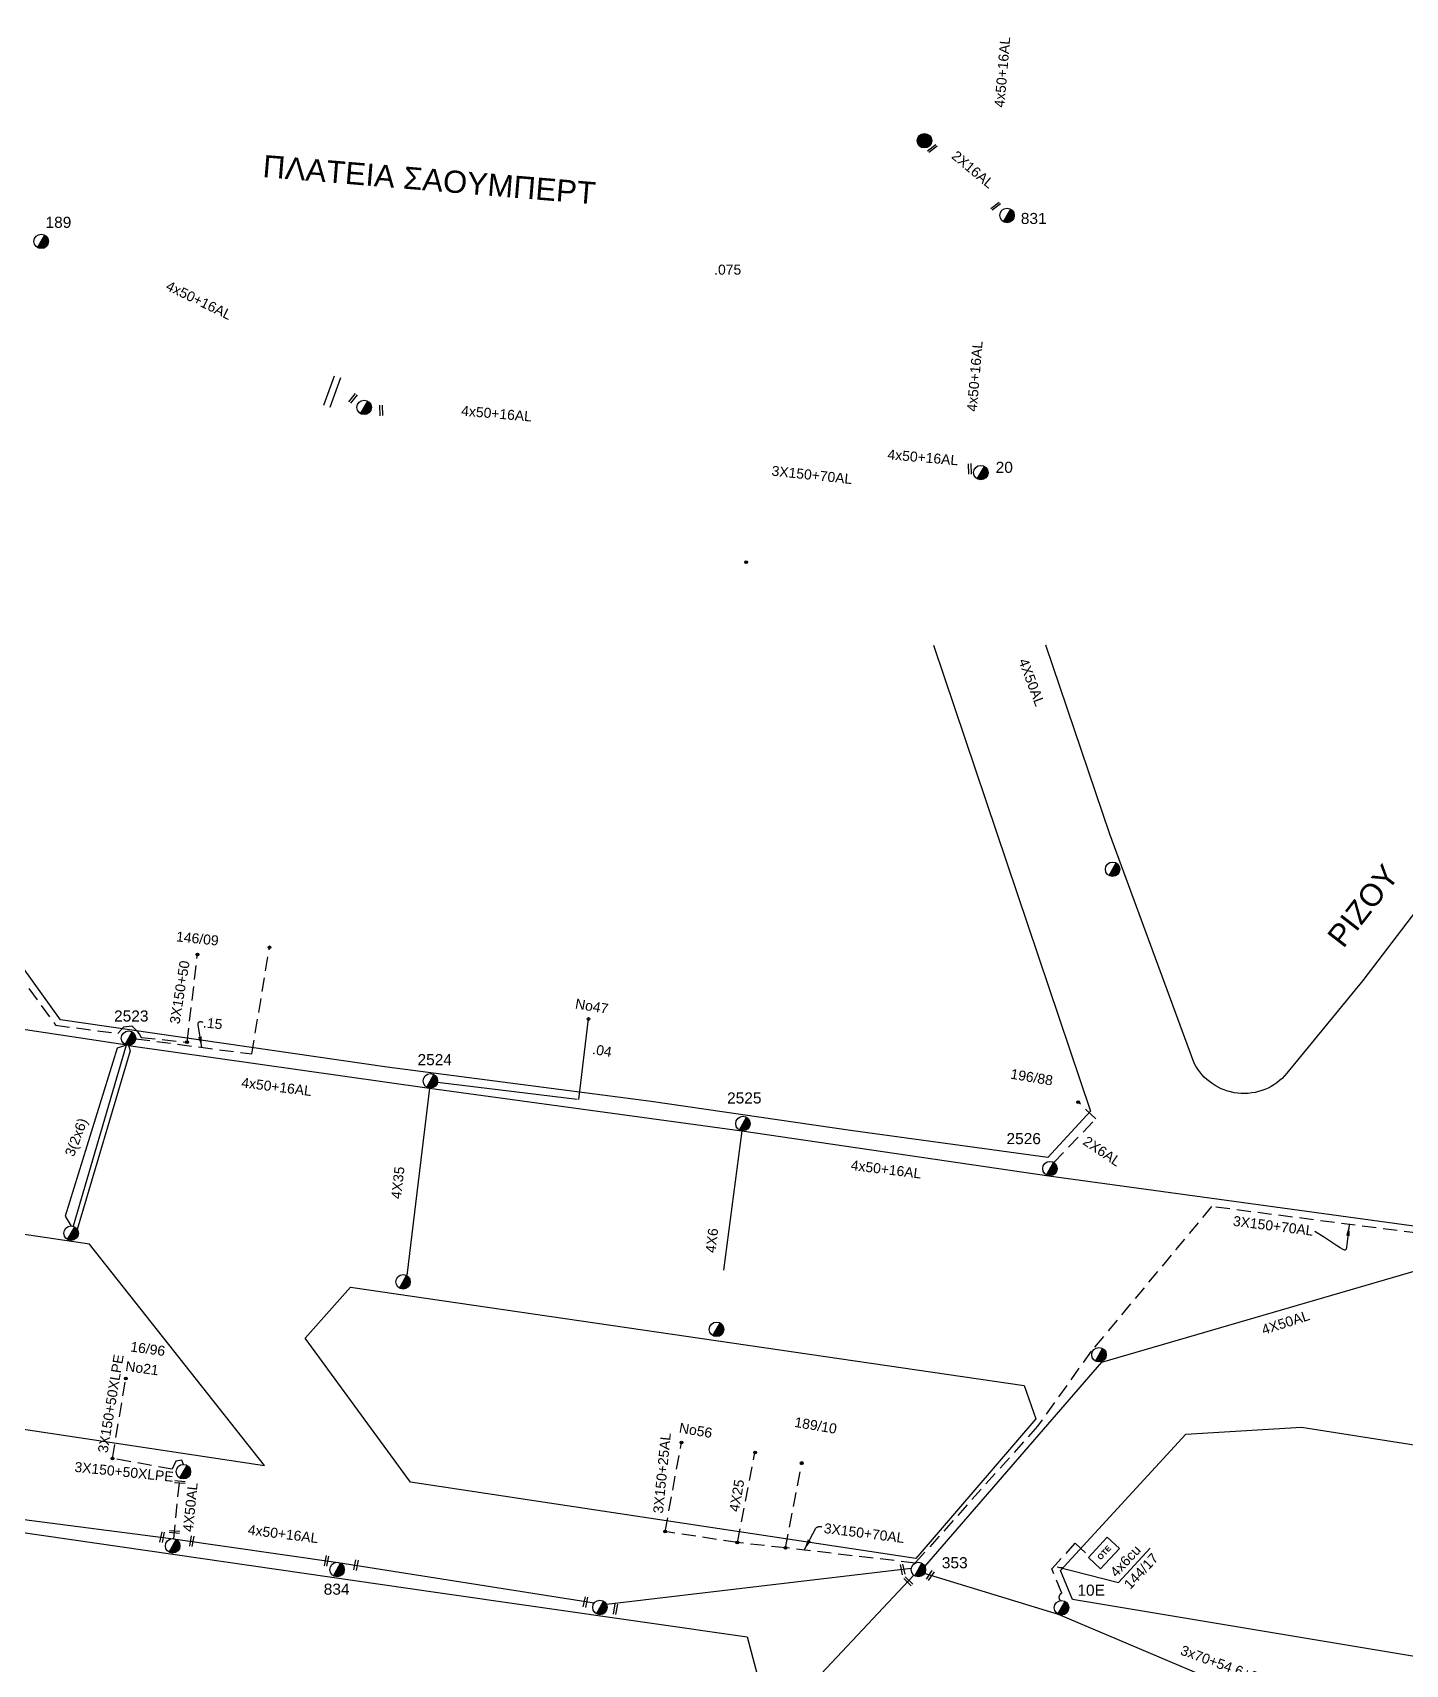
# Model space of a CAD drawing. Header units: millimetres. Extents: x 738 to 2138, y 37 to 533.
# Drawn here: x 1440.7 to 1564.6, y 196.2 to 343.5 of the extents above; entities that cross this region are included whole.
import ezdxf

# ---------------------------------------------------------------- set-up
doc = ezdxf.new("R2010")
doc.units = ezdxf.units.MM
doc.linetypes.add('DASHED', pattern=[19.05, 12.7, -6.35])
for name, color, linetype in [('Pillar OTE', 7, 'Continuous'), ('Άγνωστα', 7, 'Continuous'), ('Γυμνά εναέρια ΧΤ (1Φ)   2x16AL', 7, 'Continuous'), ('Γυμνά εναέρια ΧΤ (1Φ)   2x16CU', 7, 'Continuous'), ('Γυμνά εναέρια ΧΤ και ΦΟΠ (3Φ)   4x50+16AL', 7, 'Continuous'), ('Επιγραφές - Σχήματα', 7, 'Continuous'), ('Καλώδια ΧΤ   2x6AL', 7, 'DASHED'), ('Καλώδια ΧΤ   3x150+50AL XLPE', 7, 'DASHED'), ('Καλώδια ΧΤ   3x150+70 AL', 7, 'DASHED'), ('Καλώδια ΧΤ   4x50AL', 7, 'DASHED'), ('Μηχανική τομή', 7, 'Continuous'), ('Στύλος Ξύλινος', 7, 'Continuous'), ('Στύλος Ξύλινος @ 1', 7, 'Continuous'), ('Στύλος ΦΜ', 7, 'Continuous'), ('Στύλος ΦΜ @ 1', 7, 'Continuous'), ('Συνδέσεις', 7, 'Continuous'), ('Συνεστραμμένα ΧΤ   3x70+54.6+25 AL', 7, 'SYN_LINE'), ('Τομή', 7, 'Continuous'), ('Υπόβαθρο ΔΕΗ', 7, 'Continuous'), ('Υπόγεια Καλώδια Δικτύου ΧΤ   .04', 7, 'DASHED'), ('Υπόγεια Καλώδια Δικτύου ΧΤ   .15', 7, 'DASHED'), ('Υπόγεια καλώδια Παροχών ΧΤ   .075', 7, 'DASHED'), ('Υπόγεια καλώδια Παροχών ΧΤ   4x25', 7, 'DASHED'), ('Υπόγεια καλώδια Παροχών ΧΤ   4x50AL', 7, 'DASHED'), ('Υπόγεια καλώδια Παροχών ΧΤ   4x6', 7, 'DASHED')]:
    doc.layers.add(name, color=color, linetype=linetype)
doc.styles.add('arial', font='arial.ttf')
doc.styles.get("Standard").update_dxf_attribs({"font": 'arial.ttf'})
doc.linetypes.add('SYN_LINE', pattern='A,0.5,-0.0001,["/\\/\\/\\/",Standard,S=0.1,R=0,X=0,Y=-0.05],-0.25', length=0.7501)
doc.dimstyles.new('ISO-25', dxfattribs={"dimtxt": 2.5, "dimasz": 2.5, "dimexe": 1.25, "dimexo": 0.625, "dimtad": 1, "dimtxsty": 'Standard', "dimcen": 2.5, "dimadec": 0, "dimazin": 0, "dimtfac": 1, "dimtmove": 0, "dimatfit": 3, "dimfxl": 1, "dimarcsym": 0})

# ---------------------------------------------------------------- blocks, each defined once
blk = doc.blocks.new('ΥΠΑΡΧΩΝ ΤΣΙΜΕΝΤΕΝΙΟΣ ΣΤΥΛΟΣ')
at = {"layer": 'Στύλος ΦΜ'}
blk.add_hatch(color=7, dxfattribs=at).paths.add_polyline_path([(-1.29, -2.28, 0.574793), (2.62, 0, 0.268822), (1.3, 2.27)])
blk.add_line((-1.29, -2.28), (1.3, 2.27), dxfattribs=at)
blk.add_circle((0, 0), 2.62, dxfattribs=at)
at = {"layer": 'Στύλος ΦΜ', "flags": 4}
for tag, p in [('ΑΡΙΘΜΟΣ', (-4.68, 8.05)), ('ΤΥΠΟΣ', (-4.91, 3.03))]:
    blk.add_attdef(tag, p, '', height=4, dxfattribs=at)
blk = doc.blocks.new('ΜΗΧΑΝΙΚΗ ΤΟΜΗ')
at = {"layer": 'Μηχανική τομή', "ltscale": 40}
for p, q in [((-1.89, 0.78), (1.89, 0.78)), ((1.89, 0), (-1.89, 0))]:
    blk.add_line(p, q, dxfattribs=at)
blk = doc.blocks.new('_ΣΥΝΔΕΣΗ')
at = {"layer": 'Συνδέσεις', "linetype": 'SYN_LINE', "ltscale": 40}
blk.add_hatch(color=256, dxfattribs=at).paths.add_polyline_path([(-116.75, 2339.64, 1), (-117.75, 2339.64, 1)])
at = {"layer": 'Συνδέσεις'}
blk.add_circle((-117.25, 2339.64), 0.5, dxfattribs=at)
blk = doc.blocks.new('ΥΠΑΡΧΩΝ ΞΥΛΙΝΟΣ ΣΤΥΛΟΣ')
at = {"layer": 'Στύλος Ξύλινος'}
h = blk.add_hatch(color=7, dxfattribs=at)
h.paths.add_polyline_path([(-2.62, 0, 0.270008), (-1.29, -2.28), (1.3, 2.27, 0.576266)])
h.paths.add_polyline_path([(-1.29, -2.28, 0.574793), (2.62, 0, 0.268822), (1.3, 2.27)])
at = {"layer": 'Στύλος Ξύλινος', "color": 7}
blk.add_line((-1.29, -2.28), (1.3, 2.27), dxfattribs=at)
blk.add_circle((0, 0), 2.62, dxfattribs=at)
at = {"layer": 'Στύλος Ξύλινος', "flags": 4}
for tag, p in [('ΑΡΙΘΜΟΣ', (-4.91, 8.6)), ('ΤΥΠΟΣ', (-4.85, 3.39))]:
    blk.add_attdef(tag, p, '', height=4, dxfattribs=at)
blk = doc.blocks.new('ΤΟΜΗ')
at = {"layer": 'Τομή', "ltscale": 40}
for p, q in [((-5.68, 0), (5.68, 0)), ((5.68, -2.33), (-5.68, -2.33))]:
    blk.add_line(p, q, dxfattribs=at)
blk = doc.blocks.new('PILLAR ΟΤΕ')
at = {"layer": 'Pillar OTE', "ltscale": 40}
blk.add_lwpolyline([(-3.31, 2.02), (3.39, 2.02), (3.39, -1.99), (-3.31, -1.99)], close=True, dxfattribs=at)
at = {"layer": 'Pillar OTE', "insert": (-1.81, 0.71), "char_height": 1.3575, "width": 109.961, "attachment_point": 1}
blk.add_mtext('{\\fArial|b1|i0|c161|p34;OTE}', dxfattribs=at)

msp = doc.modelspace()

# ---------------------------------------------------------------- linework, layer by layer
at = {"layer": 'Άγνωστα', "color": 6, "linetype": 'DASHED', "ltscale": 0.1}
for points in [[(1431.62, 268.21), (1431.61, 267.85), (1432.18, 267.57), (1432.45, 267.94), (1442.74, 253.86), (1448.36, 253.12), (1448.89, 253.72), (1449.63, 253.8), (1450.07, 253.35), (1450.31, 253.02), (1450.48, 252.76), (1454.61, 252.32)], [(1454.61, 252.32), (1455.55, 260.25)]]:
    msp.add_lwpolyline(points, dxfattribs=at)
at = {"layer": 'Άγνωστα', "color": 2}
for points in [[(1449.12, 252.06), (1448.31, 251.8), (1443.6, 236.61), (1444.14, 235.73)], [(1449.12, 252.06), (1444.32, 235.71)], [(1449.33, 252.03), (1449.46, 251.56), (1444.7, 235.42)], [(1476.49, 248.18), (1474.44, 231.26)]]:
    msp.add_lwpolyline(points, dxfattribs=at)
at = {"layer": 'Άγνωστα', "color": 30, "linetype": 'DASHED', "ltscale": 0.1}
for points in [[(1497.78, 208.14), (1499.25, 216.18)], [(1508.65, 206.67), (1510.11, 214.32)]]:
    msp.add_lwpolyline(points, dxfattribs=at)
at = {"layer": 'Γυμνά εναέρια ΧΤ (1Φ)   2x16AL', "color": 5, "const_width": 0.0000003}
msp.add_lwpolyline([(1521.63, 333.24), (1528.1, 327.33)], dxfattribs=at)
at = {"layer": 'Γυμνά εναέρια ΧΤ (1Φ)   2x16CU', "color": 2}
msp.add_lwpolyline([(1421.46, 256.26), (1449, 252.12)], dxfattribs=at)
at = {"layer": 'Γυμνά εναέρια ΧΤ και ΦΟΠ (3Φ)   4x50+16AL', "color": 6, "ltscale": 0.1, "const_width": 0.0000003}
msp.add_lwpolyline([(1377.33, 350.25), (1405.46, 329.18), (1441.56, 325.27), (1470.16, 310.13)], dxfattribs=at)
at = {"layer": 'Γυμνά εναέρια ΧΤ και ΦΟΠ (3Φ)   4x50+16AL', "color": 5, "const_width": 0.0000003}
for points in [[(1526.05, 304.36), (1528, 326.97), (1529.96, 349.6)], [(1471.23, 309.46), (1525.7, 304.05)], [(1526.23, 303.1), (1537.97, 268.56)], [(1538.62, 267.45), (1566.54, 246.71)]]:
    msp.add_lwpolyline(points, dxfattribs=at)
at = {"layer": 'Γυμνά εναέρια ΧΤ και ΦΟΠ (3Φ)   4x50+16AL', "color": 2}
msp.add_lwpolyline([(1449.33, 252.03), (1476.49, 248.18), (1504.71, 244.33), (1532.43, 240.25), (1573.96, 234.56)], dxfattribs=at)
at = {"layer": 'Γυμνά εναέρια ΧΤ και ΦΟΠ (3Φ)   4x50+16AL', "color": 30}
for points in [[(1435.46, 209.79), (1453.39, 207.5), (1468.24, 205.36), (1491.37, 201.7)], [(1492.48, 201.58), (1520, 204.84)]]:
    msp.add_lwpolyline(points, dxfattribs=at)
at = {"layer": 'Γυμνά εναέρια ΧΤ και ΦΟΠ (3Φ)   4x50+16AL', "color": 62}
msp.add_lwpolyline([(1520.23, 204.2), (1495.19, 177.53), (1495, 177.23), (1494.77, 177.1), (1494.6, 177.07), (1470.68, 151.11)], dxfattribs=at)
at = {"layer": 'Επιγραφές - Σχήματα'}
for points in [[(1455.6, 253.88), (1455.6, 253.94), (1455.6, 253.99), (1455.61, 254.03), (1455.62, 254.06), (1455.63, 254.09), (1455.65, 254.11), (1455.67, 254.13), (1455.69, 254.15), (1455.72, 254.16), (1455.74, 254.17), (1455.77, 254.18), (1455.81, 254.18), (1455.85, 254.18), (1455.9, 254.17), (1455.96, 254.15), (1456.03, 254.13)], [(1559.31, 233.78), (1559.29, 233.73), (1559.28, 233.68), (1559.26, 233.65), (1559.24, 233.62), (1559.21, 233.59), (1559.19, 233.58), (1559.17, 233.56), (1559.14, 233.55), (1559.11, 233.55), (1559.05, 233.57), (1558.93, 233.63), (1558.73, 233.75), (1558.4, 233.96), (1557.94, 234.26), (1557.3, 234.68), (1556.45, 235.24)], [(1511.38, 208.45), (1511.42, 208.49), (1511.45, 208.52), (1511.49, 208.54), (1511.52, 208.56), (1511.56, 208.57), (1511.59, 208.58), (1511.62, 208.59), (1511.65, 208.59), (1511.69, 208.6), (1511.72, 208.6), (1511.75, 208.6), (1511.78, 208.59), (1511.82, 208.59), (1511.85, 208.58), (1511.88, 208.57), (1511.92, 208.55)]]:
    msp.add_lwpolyline(points, dxfattribs=at)
at = {"layer": 'Καλώδια ΧΤ   2x6AL', "color": 2, "ltscale": 0.1}
msp.add_lwpolyline([(1532.88, 241.46), (1536.65, 245.41), (1535.07, 246.92)], dxfattribs=at)
at = {"layer": 'Καλώδια ΧΤ   3x150+50AL XLPE', "color": 30, "linetype": 'DASHED', "ltscale": 0.1}
msp.add_lwpolyline([(1447.87, 214.75), (1449.09, 221.96)], dxfattribs=at)
at = {"layer": 'Καλώδια ΧΤ   3x150+50AL XLPE', "color": 30, "ltscale": 0.1}
msp.add_lwpolyline([(1454.28, 214.2), (1454.14, 214.58), (1453.59, 214.5), (1453.28, 213.77), (1447.87, 214.75)], dxfattribs=at)
at = {"layer": 'Καλώδια ΧΤ   3x150+70 AL', "color": 5, "ltscale": 0.1, "const_width": 0.0000003}
msp.add_lwpolyline([(1525.69, 303.49), (1505.62, 305.56), (1505.09, 295.66)], dxfattribs=at)
at = {"layer": 'Καλώδια ΧΤ   3x150+70 AL', "color": 30, "ltscale": 0.1}
msp.add_lwpolyline([(1575.6, 233.91, -0.646882), (1573.32, 234.1), (1547.11, 237.48), (1536.25, 224.43), (1531.4, 217.65), (1520.35, 205.3), (1508.65, 206.67)], format="xyb", dxfattribs=at)
msp.add_lwpolyline([(1508.65, 206.67), (1504.3, 207.14), (1497.78, 208.14)], dxfattribs=at)
at = {"layer": 'Καλώδια ΧΤ   4x50AL', "color": 62, "linetype": 'Continuous', "ltscale": 0.1}
msp.add_lwpolyline([(1521.23, 204.99), (1537.2, 223.43), (1574.21, 234.21)], dxfattribs=at)
at = {"layer": 'Συνεστραμμένα ΧΤ   3x70+54.6+25 AL', "color": 62, "ltscale": 10}
msp.add_lwpolyline([(1520.56, 204.58), (1533.25, 200.69), (1560.54, 189.13)], dxfattribs=at)
at = {"layer": 'Υπόβαθρο ΔΕΗ', "ltscale": 0.1, "const_width": 0.0000003}
for points in [[(1532.16, 288.16), (1527.08, 303.4), (1531.19, 350.06), (1573, 397.61, -0.695517), (1580.09, 396.9), (1582.99, 389.53), (1586.65, 380.21), (1589.12, 371.98), (1592.16, 354.99), (1592.39, 343.09), (1591.77, 325.52), (1589.84, 315.56), (1584.3, 296.81), (1578.86, 284.43)], [(1418.87, 288.16), (1395.06, 321.71, -0.628009), (1398.81, 328.58), (1441.99, 323.82), (1441.16, 311.25), (1516.68, 303.76), (1522.02, 288.16)]]:
    msp.add_lwpolyline(points, format="xyb", dxfattribs=at)
at = {"layer": 'Υπόβαθρο ΔΕΗ'}
for points in [[(1522.02, 288.16), (1536.18, 246.1), (1532.33, 241.9), (1514.5, 244.34), (1496.51, 246.97), (1472.69, 250.07), (1443.18, 254.35), (1418.87, 288.16)], [(1465.28, 225.61), (1469.38, 230.22), (1530.2, 221.34), (1531.26, 218.32), (1520.4, 205.72), (1474.79, 212.6), (1465.28, 225.61)], [(1433.88, 164.59), (1439.4, 208.12), (1476.84, 202.7), (1505.19, 198.64), (1506.93, 192.07), (1481.53, 164.59)], [(1538.72, 203.54), (1541.57, 206.64)]]:
    msp.add_lwpolyline(points, dxfattribs=at)
msp.add_lwpolyline([(1578.86, 284.43), (1571.33, 271.75), (1560.78, 257.89), (1553.92, 249.52, -0.53915), (1545.54, 250.44), (1537.92, 271.12), (1532.16, 288.16)], format="xyb", dxfattribs=at)
for points in [[(1335.27, 250.48, 1.025125), (1330.59, 233.87), (1345.98, 231.44), (1401.92, 223.11), (1461.6, 214.1), (1445.79, 234.08), (1432.17, 236.1), (1409.63, 239.5), (1386.37, 242.9), (1358.15, 247.02)], [(1656.43, 202.18, -0.48882), (1660.31, 194.55), (1652.86, 181.05), (1568.5, 196.35), (1534.57, 202.02), (1533.48, 204.63), (1544.78, 216.94), (1555.24, 217.58), (1603.39, 210.02), (1614.26, 208.6), (1635.4, 205.36)]]:
    msp.add_lwpolyline(points, format="xyb", close=True, dxfattribs=at)
at = {"layer": 'Υπόγεια Καλώδια Δικτύου ΧΤ   .04', "color": 2}
msp.add_lwpolyline([(1477.23, 248.71), (1489.99, 247.15), (1490.86, 254.42)], dxfattribs=at)
at = {"layer": 'Υπόγεια Καλώδια Δικτύου ΧΤ   .15', "color": 2, "ltscale": 0.1}
msp.add_lwpolyline([(1449.98, 252.64), (1460.46, 251.26), (1462.05, 260.89)], dxfattribs=at)
at = {"layer": 'Υπόγεια καλώδια Παροχών ΧΤ   4x25', "color": 30, "ltscale": 0.1}
msp.add_lwpolyline([(1504.3, 207.14), (1505.89, 215.27)], dxfattribs=at)
at = {"layer": 'Υπόγεια καλώδια Παροχών ΧΤ   4x50AL', "color": 30, "ltscale": 0.1}
msp.add_lwpolyline([(1453.41, 207.5), (1453.96, 212.98)], dxfattribs=at)
at = {"layer": 'Υπόγεια καλώδια Παροχών ΧΤ   4x6', "color": 2}
msp.add_lwpolyline([(1504.71, 244.33), (1502.42, 227.06)], dxfattribs=at)
at = {"layer": 'Υπόγεια καλώδια Παροχών ΧΤ   4x6', "color": 62, "linetype": 'DASHED', "ltscale": 0.1}
msp.add_lwpolyline([(1533.46, 201.91, -0.563529), (1533.6, 202.58), (1532.69, 204.77), (1534.81, 207.08), (1536.12, 205.88)], format="xyb", dxfattribs=at)

# ---------------------------------------------------------------- block references
at = {"color": 62, "xscale": 0.25, "yscale": 0.25, "zscale": 0.25}
msp.add_blockref('_ΣΥΝΔΕΣΗ', (1534.4, -289.25), dxfattribs=at)
msp.add_blockref('_ΣΥΝΔΕΣΗ', (1534.4, -289.25), dxfattribs=at)
at = {"layer": 'Pillar OTE', "xscale": 0.375, "yscale": 0.375, "zscale": 0.375, "rotation": 47}
msp.add_blockref('PILLAR ΟΤΕ', (1537.39, 206.19), dxfattribs=at)
at = {"layer": 'Μηχανική τομή'}
for p, xscale, yscale, zscale, rotation in [((1521.97, 332.93), 0.2499999999999957, 0.2499999999999957, 0.2499999999999957, 37.61843918668889), ((1527.68, 327.74), 0.2499999999999957, 0.2499999999999957, 0.2499999999999957, 37.61843918668889), ((1469.67, 310.39), 0.250000000000022, 0.250000000000022, 0.250000000000022, 52.37952387395376), ((1472.24, 309.37), 0.2499999999999972, 0.2499999999999972, 0.2499999999999972, 91.75146931113797), ((1525.38, 304.09), 0.2499999999999972, 0.2499999999999972, 0.2499999999999972, 91.75146931113797), ((1453.96, 212.51), 0.2499999999999983, 0.2499999999999983, 0.2499999999999983, 355.1129046197391), ((1452.45, 207.62), 0.2499999999999437, 0.2499999999999437, 0.2499999999999437, 78.49688248518387), ((1453.47, 208.01), 0.2500000000000001, 0.2500000000000001, 0.2500000000000001, 355.1129046197393), ((1455.13, 207.25), 0.2500000000000001, 0.2500000000000001, 0.2500000000000001, 79.39509262387728), ((1467.29, 205.47), 0.2499999999999437, 0.2499999999999437, 0.2499999999999437, 78.49688248518387), ((1469.96, 205.1), 0.2500000000000001, 0.2500000000000001, 0.2500000000000001, 79.39509262387728), ((1519.12, 204.71), 0.2499999999999554, 0.2499999999999554, 0.2499999999999554, 281.6788447377842), ((1519.66, 203.58), 0.2500000000000203, 0.2500000000000203, 0.2500000000000203, 315.1127060569653), ((1521.79, 204.12), 0.2499999999999838, 0.2499999999999838, 0.2499999999999838, 55.52424689191792), ((1490.67, 201.76), 0.2499999999999437, 0.2499999999999437, 0.2499999999999437, 78.49688248518387), ((1493.38, 201.12), 0.2500000000000001, 0.2500000000000001, 0.2500000000000001, 79.39509262387728)]:
    msp.add_blockref('ΜΗΧΑΝΙΚΗ ΤΟΜΗ', p, dxfattribs=dict(at, xscale=xscale, yscale=yscale, zscale=zscale, rotation=rotation))
at = {"layer": 'Στύλος Ξύλινος @ 1', "ltscale": 40, "xscale": 0.25, "yscale": 0.25, "zscale": 0.25}
msp.add_blockref('ΥΠΑΡΧΩΝ ΞΥΛΙΝΟΣ ΣΤΥΛΟΣ', (1521.19, 333.72), dxfattribs=at)
at = {"layer": 'Στύλος ΦΜ @ 1', "ltscale": 40}
ref = msp.add_blockref('ΥΠΑΡΧΩΝ ΤΣΙΜΕΝΤΕΝΙΟΣ ΣΤΥΛΟΣ', (1528.65, 326.97), dxfattribs=dict(at, xscale=0.25, yscale=0.25, zscale=0.25))
ref.add_attrib('ΤΥΠΟΣ', '831', (1529.89, 326.2), dxfattribs={"layer": 'Στύλος ΦΜ', "height": 1, "flags": 4})
ref = msp.add_blockref('ΥΠΑΡΧΩΝ ΤΣΙΜΕΝΤΕΝΙΟΣ ΣΤΥΛΟΣ', (1441.44, 324.63), dxfattribs=dict(at, xscale=0.25, yscale=0.25, zscale=0.25))
ref.add_attrib('ΤΥΠΟΣ', '189', (1441.83, 325.85), dxfattribs={"layer": 'Στύλος ΦΜ', "height": 1, "flags": 4})
at = {"layer": 'Στύλος ΦΜ @ 1', "ltscale": 40, "xscale": 0.25, "yscale": 0.25, "zscale": 0.25}
for p in [(1470.6, 309.64), (1538.18, 267.94), (1444.14, 235.08), (1474.11, 230.69), (1502.42, 226.4), (1536.95, 224.11), (1454.28, 213.55), (1453.31, 206.85), (1491.89, 201.29)]:
    msp.add_blockref('ΥΠΑΡΧΩΝ ΤΣΙΜΕΝΤΕΝΙΟΣ ΣΤΥΛΟΣ', p, dxfattribs=at)
at = {"layer": 'Στύλος ΦΜ @ 1', "ltscale": 40}
ref = msp.add_blockref('ΥΠΑΡΧΩΝ ΤΣΙΜΕΝΤΕΝΙΟΣ ΣΤΥΛΟΣ', (1526.28, 303.75), dxfattribs=dict(at, xscale=0.25, yscale=0.25, zscale=0.25))
ref.add_attrib('ΤΥΠΟΣ', '20', (1527.62, 303.73), dxfattribs={"layer": 'Στύλος ΦΜ', "height": 1, "flags": 4})
ref = msp.add_blockref('ΥΠΑΡΧΩΝ ΤΣΙΜΕΝΤΕΝΙΟΣ ΣΤΥΛΟΣ', (1449.33, 252.69), dxfattribs=dict(at, xscale=0.25, yscale=0.25, zscale=0.25))
ref.add_attrib('ΤΥΠΟΣ', '2523', (1448.02, 254.19), dxfattribs={"layer": 'Στύλος ΦΜ', "height": 1, "flags": 4})
ref = msp.add_blockref('ΥΠΑΡΧΩΝ ΤΣΙΜΕΝΤΕΝΙΟΣ ΣΤΥΛΟΣ', (1476.58, 248.83), dxfattribs=dict(at, xscale=0.25, yscale=0.25, zscale=0.25))
ref.add_attrib('ΤΥΠΟΣ', '2524', (1475.42, 250.25), dxfattribs={"layer": 'Στύλος ΦΜ', "height": 1, "flags": 4})
ref = msp.add_blockref('ΥΠΑΡΧΩΝ ΤΣΙΜΕΝΤΕΝΙΟΣ ΣΤΥΛΟΣ', (1504.8, 244.98), dxfattribs=dict(at, xscale=0.25, yscale=0.25, zscale=0.25))
ref.add_attrib('ΤΥΠΟΣ', '2525', (1503.37, 246.79), dxfattribs={"layer": 'Στύλος ΦΜ', "height": 1, "flags": 4})
ref = msp.add_blockref('ΥΠΑΡΧΩΝ ΤΣΙΜΕΝΤΕΝΙΟΣ ΣΤΥΛΟΣ', (1532.52, 240.91), dxfattribs=dict(at, xscale=0.25, yscale=0.25, zscale=0.25))
ref.add_attrib('ΤΥΠΟΣ', '2526', (1528.6, 243.12), dxfattribs={"layer": 'Στύλος ΦΜ', "height": 1, "flags": 4})
ref = msp.add_blockref('ΥΠΑΡΧΩΝ ΤΣΙΜΕΝΤΕΝΙΟΣ ΣΤΥΛΟΣ', (1468.15, 204.71), dxfattribs=dict(at, xscale=0.25, yscale=0.25, zscale=0.25))
ref.add_attrib('ΤΥΠΟΣ', '834', (1466.95, 202.44), dxfattribs={"layer": 'Στύλος ΦΜ', "height": 1, "flags": 4})
ref = msp.add_blockref('ΥΠΑΡΧΩΝ ΤΣΙΜΕΝΤΕΝΙΟΣ ΣΤΥΛΟΣ', (1520.64, 204.71), dxfattribs=dict(at, xscale=0.25, yscale=0.25, zscale=0.25))
ref.add_attrib('ΤΥΠΟΣ', '353', (1522.76, 204.83), dxfattribs={"layer": 'Στύλος ΦΜ', "height": 1, "flags": 4})
ref = msp.add_blockref('ΥΠΑΡΧΩΝ ΤΣΙΜΕΝΤΕΝΙΟΣ ΣΤΥΛΟΣ', (1533.57, 201.26), dxfattribs=dict(at, xscale=0.25, yscale=0.25, zscale=0.25))
ref.add_attrib('ΤΥΠΟΣ', '10Ε', (1535, 202.35), dxfattribs={"layer": 'Στύλος ΦΜ', "height": 1, "flags": 4})
at = {"layer": 'Συνδέσεις', "xscale": 0.25, "yscale": 0.25, "zscale": 0.25}
for p in [(1491.36, -324.02), (1484.86, -324.66), (1520.17, -330.49), (1483.92, -332.59), (1564.38, -337.99), (1478.4, -362.95), (1528.56, -368.73), (1535.21, -369.64), (1477.2, -370.16), (1539.42, -370.58), (1527.1, -376.77), (1533.61, -377.76), (1537.96, -378.24)]:
    msp.add_blockref('_ΣΥΝΔΕΣΗ', p, dxfattribs=at)
at = {"layer": 'Τομή', "xscale": 0.250000000000067, "yscale": 0.250000000000067, "zscale": 0.250000000000067, "rotation": 250.0883366096361}
msp.add_blockref('ΤΟΜΗ', (1467.98, 310.97), dxfattribs=at)

# ---------------------------------------------------------------- texts
at = {"layer": 'Άγνωστα', "char_height": 0.9, "width": 84.1859, "attachment_point": 1, "style": 'arial'}
for s, insert, rotation in [('3X150+50', (1453.03, 254.06), 80.6653), ('3(2x6)', (1443.54, 242.24), 69.1727), ('2X6AL', (1535.92, 243.91), 326.0296), ('4X35', (1473.02, 238.23), 83.4224), ('3X150+25AL', (1496.68, 209.83), 84.3408)]:
    msp.add_mtext(s, dxfattribs=dict(at, insert=insert, rotation=rotation))
at = {"layer": 'Γυμνά εναέρια ΧΤ (1Φ)   2x16AL', "insert": (1524.13, 332.9), "char_height": 0.9, "width": 84.1859, "attachment_point": 1, "rotation": 320.3325, "style": 'arial'}
msp.add_mtext('2X16AL', dxfattribs=at)
at = {"layer": 'Γυμνά εναέρια ΧΤ και ΦΟΠ (3Φ)   4x50+16AL', "char_height": 0.9, "width": 84.1859, "attachment_point": 1, "style": 'arial'}
for insert, rotation in [((1527.5, 336.76), 85.141), ((1453.01, 321.11), 334.1249), ((1525.01, 309.31), 85.141), ((1479.41, 309.8), 355.141), ((1517.9, 305.85), 355.141), ((1459.58, 249.14), 352.9281), ((1514.61, 241.69), 352.9281), ((1460.17, 208.77), 352.9281)]:
    msp.add_mtext('4x50+16AL', dxfattribs=dict(at, insert=insert, rotation=rotation))
at = {"layer": 'Επιγραφές - Σχήματα', "attachment_point": 1, "style": 'arial'}
for s, insert, char_height, width, rotation in [('ΠΛΑΤΕΙΑ ΣΑΟΥΜΠΕΡΤ', (1461.55, 332.44), 2, 42.5503, 355.2887), ('ΡΙΖΟΥ', (1557.43, 261.95), 2, 42.5503, 52.1884), ('146/09', (1453.68, 262.33), 0.9, 84.1859, 354.1576), ('No47', (1489.75, 256.27), 0.9, 84.1859, 350.4591), ('196/88', (1529.06, 249.93), 0.9, 84.1859, 350.4591), ('16/96', (1449.57, 225.3), 0.9, 84.1859, 352.2413), ('No21', (1449.12, 223.54), 0.9, 84.1859, 352.2413), ('189/10', (1509.55, 218.49), 0.9, 84.1859, 350.4591), ('No56', (1499.13, 217.97), 0.9, 84.1859, 350.4591)]:
    msp.add_mtext(s, dxfattribs=dict(at, insert=insert, char_height=char_height, width=width, rotation=rotation))
at = {"layer": 'Καλώδια ΧΤ   3x150+50AL XLPE', "char_height": 0.9, "width": 84.1859, "attachment_point": 1, "style": 'arial'}
for insert, rotation in [((1446.54, 215.34), 80.6032), ((1444.5, 214.44), 354.1576)]:
    msp.add_mtext('3X150+50XLPE', dxfattribs=dict(at, insert=insert, rotation=rotation))
at = {"layer": 'Καλώδια ΧΤ   3x150+70 AL', "char_height": 0.9, "width": 84.1859, "attachment_point": 1, "style": 'arial'}
for insert, rotation in [((1507.45, 304.38), 353.9525), ((1549.12, 236.65), 352.8174), ((1512.18, 208.91), 352.8174)]:
    msp.add_mtext('3X150+70AL', dxfattribs=dict(at, insert=insert, rotation=rotation))
at = {"layer": 'Καλώδια ΧΤ   4x50AL', "char_height": 0.9, "width": 84.1859, "attachment_point": 1, "style": 'arial'}
for insert, rotation in [((1530.51, 287.08), 290.5718), ((1551.53, 226.75), 17.9848)]:
    msp.add_mtext('4X50AL', dxfattribs=dict(at, insert=insert, rotation=rotation))
at = {"layer": 'Συνεστραμμένα ΧΤ   3x70+54.6+25 AL', "char_height": 0.9, "attachment_point": 1, "rotation": 47, "style": 'arial'}
for s, insert in [('4x6cu', (1537.86, 204.57)), ('144/17', (1539.11, 203.47))]:
    msp.add_mtext_dynamic_manual_height_columns(s, width=1.8, gutter_width=12.5, heights=[0.118], dxfattribs=dict(at, insert=insert))
at = {"layer": 'Συνεστραμμένα ΧΤ   3x70+54.6+25 AL', "insert": (1544.53, 197.91), "char_height": 0.9, "width": 84.1859, "attachment_point": 1, "rotation": 339.9249, "style": 'arial'}
msp.add_mtext('3x70+54.6+25AL', dxfattribs=at)
at = {"layer": 'Υπόγεια Καλώδια Δικτύου ΧΤ   .04', "insert": (1491.3, 252.16), "char_height": 0.9, "width": 84.1859, "attachment_point": 1, "rotation": 350.4591, "style": 'arial'}
msp.add_mtext('.04', dxfattribs=at)
at = {"layer": 'Υπόγεια Καλώδια Δικτύου ΧΤ   .15', "insert": (1456.11, 254.56), "char_height": 0.9, "width": 84.1859, "attachment_point": 1, "rotation": 354.1892, "style": 'arial'}
msp.add_mtext('.15', dxfattribs=at)
at = {"layer": 'Υπόγεια καλώδια Παροχών ΧΤ   .075', "insert": (1502.2, 322.53), "char_height": 0.9, "width": 84.1859, "attachment_point": 1, "style": 'arial'}
msp.add_mtext('.075', dxfattribs=at)
at = {"layer": 'Υπόγεια καλώδια Παροχών ΧΤ   4x25', "insert": (1503.54, 210.02), "char_height": 0.9, "width": 84.1859, "attachment_point": 1, "rotation": 80.0578, "style": 'arial'}
msp.add_mtext('4X25', dxfattribs=at)
at = {"layer": 'Υπόγεια καλώδια Παροχών ΧΤ   4x50AL', "insert": (1454.23, 208.16), "char_height": 0.9, "width": 84.1859, "attachment_point": 1, "rotation": 84.237, "style": 'arial'}
msp.add_mtext('4X50AL', dxfattribs=at)
at = {"layer": 'Υπόγεια καλώδια Παροχών ΧΤ   4x6', "insert": (1501.42, 233.36), "char_height": 0.9, "width": 84.1859, "attachment_point": 1, "rotation": 83.4224, "style": 'arial'}
msp.add_mtext('4X6', dxfattribs=at)

# ---------------------------------------------------------------- leaders
at = {"layer": 'Επιγραφές - Σχήματα'}
for points in [[(1455.94, 251.84), (1455.6, 253.88)], [(1559.54, 235.84), (1559.31, 233.78)], [(1510.33, 206.47), (1511.38, 208.45)]]:
    msp.add_leader(points, dimstyle='ISO-25', override={"dimasz": 1, "dimgap": 0.625, "dimtad": 0}, dxfattribs=at)
at = {"layer": 'Επιγραφές - Σχήματα', "ltscale": 40}
msp.add_leader([(1533.17, 204.97), (1538.72, 203.54)], dimstyle='ISO-25', override={"dimasz": 0.5, "dimtad": 0}, dxfattribs=at)

doc.saveas('drawing.dxf')
